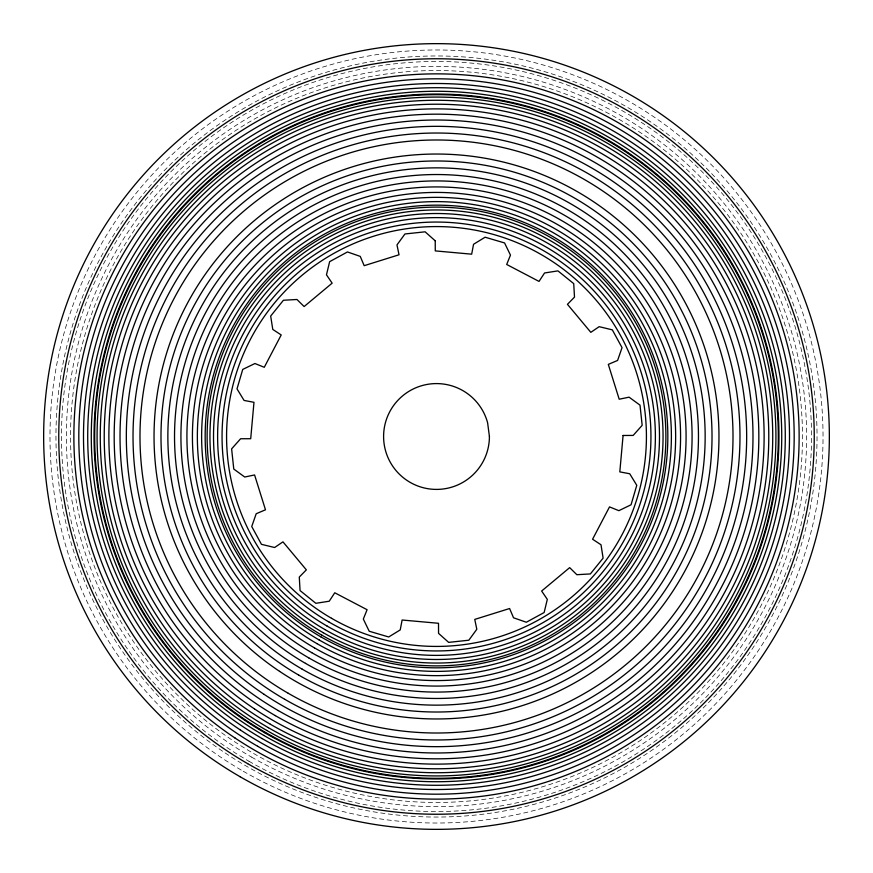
<?xml version="1.0" encoding="UTF-8"?>
<svg xmlns="http://www.w3.org/2000/svg" width="873" height="873" viewBox="0 0 873 873"><rect width="100%" height="100%" fill="white"/><g stroke="black" fill="none" stroke-linecap="round" stroke-linejoin="round"><path stroke-width="0.65" stroke-dasharray="4.37 3.27" d="M243.24 771.241A386.532 386.532 0 0 0 823.032 436.5A386.532 386.532 0 0 0 243.24 101.759A386.532 386.532 0 0 0 243.24 771.241M225.081 752.908A380.53 380.53 0 0 0 816.222 461.391A380.53 380.53 0 0 0 268.197 95.212A380.53 380.53 0 0 0 225.081 752.908M253.519 753.432A365.962 365.962 0 0 0 802.462 436.5A365.962 365.962 0 0 0 253.519 119.568A365.962 365.962 0 0 0 253.519 753.432M251.435 757.033A370.119 370.119 0 0 0 806.619 436.5A370.119 370.119 0 0 0 251.435 115.967A370.119 370.119 0 0 0 251.435 757.033M248.991 761.278A375.019 375.019 0 0 0 811.519 436.5A375.019 375.019 0 0 0 248.991 111.722A375.019 375.019 0 0 0 248.991 761.278"/><path stroke-width="1.31" d="M623.082 435.474L619.808 471.878L629.717 473.755L636.777 485.312L631.048 504.78L618.859 510.672L609.518 506.897L592.581 539.23L601.006 544.763L603.112 558.131L590.366 573.932L576.846 574.707L569.665 567.636L541.642 591.032L547.316 599.369L544.141 612.53L526.321 622.242L513.531 617.789L509.603 608.514L474.759 619.404L476.811 629.269L468.834 640.215L448.657 642.375L438.552 633.361L438.508 623.289L402.115 620.016L400.227 629.913L388.681 636.974L369.214 631.244L363.321 619.055L367.096 609.714L334.763 592.778L329.23 601.213L315.851 603.308L300.061 590.563L299.286 577.053L306.347 569.862L282.961 541.849L274.624 547.513L261.464 544.337L251.74 526.517L256.193 513.739L265.479 509.799L254.589 474.967L244.713 477.018L233.778 469.041L231.618 448.864L240.621 438.748L250.704 438.715L253.978 402.311L244.069 400.434L237.009 388.878L242.738 369.41L254.927 363.517L264.268 367.293L281.204 334.959L272.78 329.427L270.674 316.059L283.419 300.257L296.94 299.483L304.12 306.554L332.144 283.158L326.469 274.82L329.645 261.66L347.465 251.948L360.254 256.4L364.183 265.676L399.026 254.785L396.975 244.92L404.952 233.975L425.129 231.814L435.234 240.828M623.082 435.474L633.165 435.431L642.168 425.326L640.007 405.148L629.073 397.171L619.197 399.223L608.306 364.39L617.593 360.451L622.045 347.661L612.322 329.852L599.162 326.677L590.825 332.34L567.439 304.328L574.499 297.136L573.725 283.616L557.934 270.881L544.556 272.976L539.023 281.412L506.689 264.475L510.465 255.123L504.572 242.945L485.104 237.216L473.559 244.276L471.671 254.174L435.278 250.9L435.234 240.828M489.415 436.5L487.614 422.805A52.915 52.915 0 0 0 402.486 395.971A52.915 52.915 0 0 0 414.14 484.45A52.915 52.915 0 0 0 489.415 436.5M240.075 776.719A392.85 392.85 0 0 0 829.35 436.5A392.85 392.85 0 0 0 240.075 96.281A392.85 392.85 0 0 0 240.075 776.719M305.517 663.371A261.965 261.965 0 0 0 698.465 436.5A261.965 261.965 0 0 0 305.517 209.629A261.965 261.965 0 0 0 305.517 663.371M308.715 657.838A255.582 255.582 0 0 0 692.082 436.5A255.582 255.582 0 0 0 308.715 215.162A255.582 255.582 0 0 0 308.715 657.838M311.716 652.644A249.58 249.58 0 0 0 686.08 436.5A249.58 249.58 0 0 0 311.716 220.356A249.58 249.58 0 0 0 311.716 652.644M302.178 669.155A268.655 268.655 0 0 0 705.155 436.5A268.655 268.655 0 0 0 302.178 203.846A268.655 268.655 0 0 0 302.178 669.155M314.466 647.875A244.069 244.069 0 0 0 680.569 436.5A244.069 244.069 0 0 0 314.466 225.125A244.069 244.069 0 0 0 314.466 647.875M319.06 639.909A234.881 234.881 0 0 0 671.381 436.5A234.881 234.881 0 0 0 319.06 233.091A234.881 234.881 0 0 0 319.06 639.909M316.932 643.608A239.147 239.147 0 0 0 675.647 436.5A239.147 239.147 0 0 0 316.932 229.392A239.147 239.147 0 0 0 316.932 643.608M298.741 675.102A275.519 275.519 0 0 0 712.019 436.5A275.519 275.519 0 0 0 298.741 197.898A275.519 275.519 0 0 0 298.741 675.102M279.578 671.359A282.459 282.459 0 0 0 718.359 454.975A282.459 282.459 0 0 0 311.574 183.166A282.459 282.459 0 0 0 279.578 671.359M278.258 710.578A316.484 316.484 0 0 0 752.984 436.5A316.484 316.484 0 0 0 278.258 162.422A316.484 316.484 0 0 0 278.258 710.578M275.333 715.642A322.333 322.333 0 0 0 758.833 436.5A322.333 322.333 0 0 0 275.333 157.358A322.333 322.333 0 0 0 275.333 715.642M264.181 694.395A310.166 310.166 0 0 0 746 456.786A310.166 310.166 0 0 0 299.319 158.319A310.166 310.166 0 0 0 264.181 694.395M254.49 708.909A327.615 327.615 0 0 0 763.417 457.932A327.615 327.615 0 0 0 291.593 142.67A327.615 327.615 0 0 0 254.49 708.909M270.368 724.263A332.275 332.275 0 0 0 768.775 436.5A332.275 332.275 0 0 0 270.368 148.737A332.275 332.275 0 0 0 270.368 724.263M284.762 699.317A303.477 303.477 0 0 0 739.977 436.5A303.477 303.477 0 0 0 284.762 173.683A303.477 303.477 0 0 0 284.762 699.317M268.382 727.678A336.225 336.225 0 0 0 772.725 436.5A336.225 336.225 0 0 0 268.382 145.322A336.225 336.225 0 0 0 268.382 727.678M288.243 693.282A296.504 296.504 0 0 0 733.004 436.5A296.504 296.504 0 0 0 288.243 179.718A296.504 296.504 0 0 0 288.243 693.282M321.81 635.151A229.381 229.381 0 0 0 665.881 436.5A229.381 229.381 0 0 0 321.81 237.849A229.381 229.381 0 0 0 321.81 635.151M320.838 636.843A231.334 231.334 0 0 0 667.834 436.5A231.334 231.334 0 0 0 320.838 236.157A231.334 231.334 0 0 0 320.838 636.843M327.059 626.05A218.872 218.872 0 0 0 655.372 436.5A218.872 218.872 0 0 0 327.059 246.95A218.872 218.872 0 0 0 327.059 626.05M325.007 629.608A222.986 222.986 0 0 0 659.486 436.5A222.986 222.986 0 0 0 325.007 243.392A222.986 222.986 0 0 0 325.007 629.608M331.544 618.302A209.924 209.924 0 0 0 646.424 436.5A209.924 209.924 0 0 0 331.544 254.698A209.924 209.924 0 0 0 331.544 618.302M329.274 622.209A214.442 214.442 0 0 0 650.942 436.5A214.442 214.442 0 0 0 329.274 250.791A214.442 214.442 0 0 0 329.274 622.209M323.228 632.696A226.554 226.554 0 0 0 663.054 436.5A226.554 226.554 0 0 0 323.228 240.304A226.554 226.554 0 0 0 323.228 632.696M257.655 746.262A357.679 357.679 0 0 0 794.179 436.5A357.679 357.679 0 0 0 257.655 126.738A357.679 357.679 0 0 0 257.655 746.262M235.033 738.012A362.633 362.633 0 0 0 798.359 460.213A362.633 362.633 0 0 0 276.108 111.264A362.633 362.633 0 0 0 235.033 738.012M247.626 763.635A377.747 377.747 0 0 0 814.247 436.5A377.747 377.747 0 0 0 247.626 109.365A377.747 377.747 0 0 0 247.626 763.635M240.381 730.014A352.998 352.998 0 0 0 788.745 459.591A352.998 352.998 0 0 0 280.375 119.907A352.998 352.998 0 0 0 240.381 730.014M263.886 735.47A345.228 345.228 0 0 0 781.728 436.5A345.228 345.228 0 0 0 263.886 137.53A345.228 345.228 0 0 0 263.886 735.47M262.107 738.558A348.785 348.785 0 0 0 785.285 436.5A348.785 348.785 0 0 0 262.107 134.442A348.785 348.785 0 0 0 262.107 738.558M266.789 730.45A339.422 339.422 0 0 0 775.922 436.5A339.422 339.422 0 0 0 266.789 142.55A339.422 339.422 0 0 0 266.789 730.45M265.599 732.512A341.801 341.801 0 0 0 778.301 436.5A341.801 341.801 0 0 0 265.599 140.488A341.801 341.801 0 0 0 265.599 732.512M265.272 733.08A342.456 342.456 0 0 0 778.956 436.5A342.456 342.456 0 0 0 265.272 139.92A342.456 342.456 0 0 0 265.272 733.08"/></g></svg>
